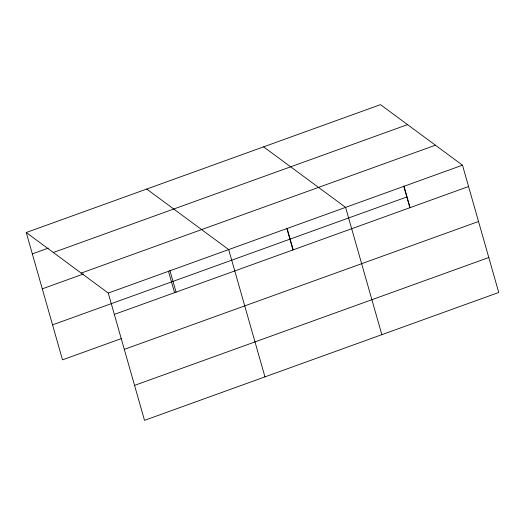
<?xml version="1.0" encoding="UTF-8"?>
<svg xmlns="http://www.w3.org/2000/svg" width="525" height="525" viewBox="0 0 525 525"><rect width="100%" height="100%" fill="white"/><g stroke="black" fill="none" stroke-linecap="round" stroke-linejoin="round"><path stroke-width="0.79" d="M26.25 232.529L380.487 104.652L462.486 165.178L498.75 292.471L144.513 420.348L108.255 293.055L26.25 232.529L62.514 359.822L121.209 338.632M32.333 253.883L48.339 248.102M53.314 252.499L407.544 124.622M81.191 273.079L435.428 145.202M42.289 288.842L83.455 273.984M108.255 293.055L462.486 165.178M52.553 324.863L406.783 196.987M114.338 314.409L468.569 186.532M124.294 349.368L478.531 221.491M134.558 385.389L488.788 257.512M263.589 146.849L345.594 207.375L381.852 334.674M146.692 189.046L228.697 249.578L264.954 376.871M404.04 186.277L410.123 207.631M403.666 186.021L409.887 207.861M287.142 228.473L293.226 249.828M286.768 228.224L292.989 250.064M169.87 270.421L176.092 292.261M168.473 271.313L174.556 292.668"/></g></svg>
